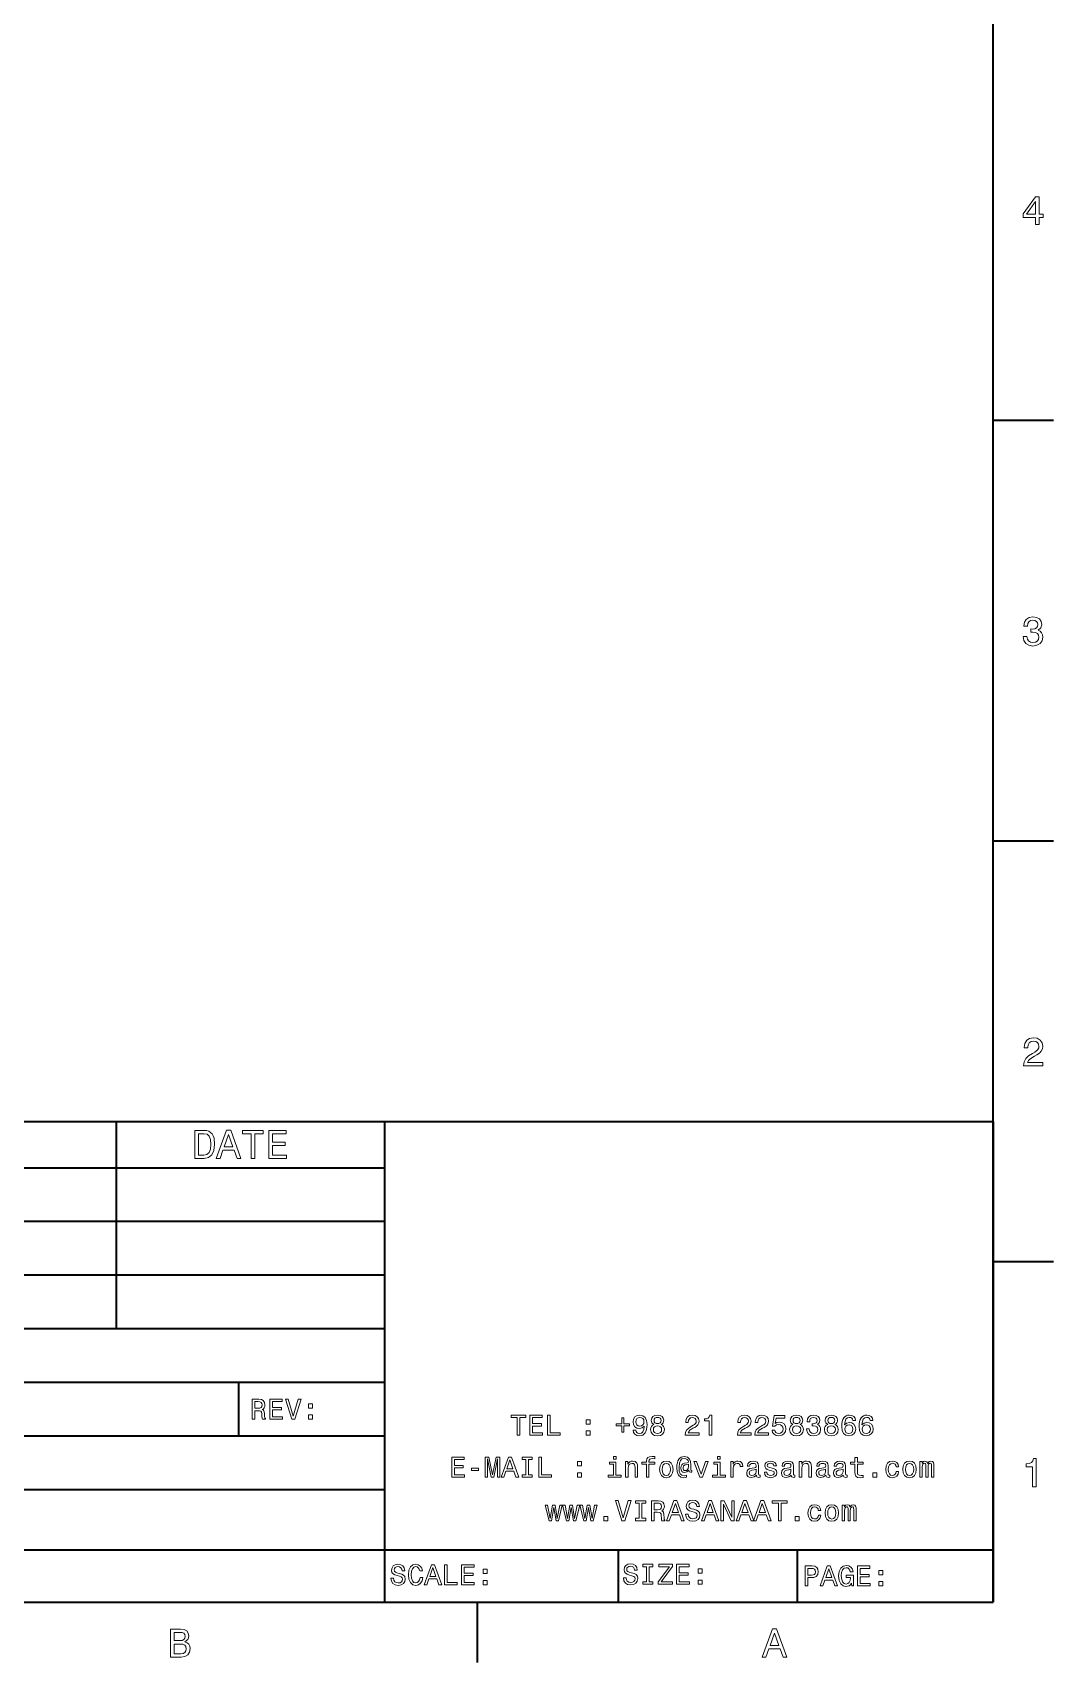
# Model space of a CAD drawing. Extents: x 0 to 297, y 0 to 210.
# Drawn here: x 232.1 to 295.8, y 1.2 to 102.9 of the extents above; entities that cross this region are included whole.
import ezdxf

# ---------------------------------------------------------------- set-up
doc = ezdxf.new("R2010")
doc.units = 0

msp = doc.modelspace()

# ---------------------------------------------------------------- linework, layer by layer
at = {"color": 7, "lineweight": 35}
for p, q in [((292, 5), (292, 205)), ((197, 35), (292, 35)), ((254.01178, 35), (254.01178, 5)), ((292, 35), (292, 5)), ((197, 32.111435), (254.01178, 32.111435)), ((197, 28.766729), (254.01178, 28.766729)), ((197, 25.422024), (254.01178, 25.422024)), ((197, 22.077318), (254.01178, 22.077318)), ((197, 18.732613), (254.01178, 18.732613)), ((197, 15.387907), (254.01178, 15.387907)), ((197, 12.043201), (254.01178, 12.043201)), ((196.982285, 8.26991), (292.037994, 8.26991)), ((5, 5), (292, 5)), ((197, 5), (292, 5))]:
    msp.add_line(p, q, dxfattribs=at)
at = {"color": 7, "lineweight": 35, "ltscale": 0.09375}
for p, q in [((292, 78.75), (295.75, 78.75)), ((292, 52.5), (295.75, 52.5)), ((292, 26.25), (295.75, 26.25)), ((259.799988, 5), (259.799988, 1.25))]:
    msp.add_line(p, q, dxfattribs=at)
at = {"color": 7, "lineweight": 35, "ltscale": 0.323067}
msp.add_line((237.276123, 35), (237.276123, 22.077318), dxfattribs=at)
at = {"color": 7, "lineweight": 35, "ltscale": 0.083618}
msp.add_line((244.90126, 18.732613), (244.90126, 15.387907), dxfattribs=at)
at = {"color": 7, "lineweight": 35, "ltscale": 0.081551}
msp.add_line((268.598328, 8.271406), (268.598328, 5.009371), dxfattribs=at)
at = {"color": 7, "lineweight": 35, "ltscale": 0.081034}
msp.add_line((279.762329, 8.241348), (279.762329, 5), dxfattribs=at)
at = {"color": 7, "lineweight": 13}
for points in [[(294.638702, 90.958397), (294.865631, 90.958397), (294.865631, 91.392113), (295.115265, 91.392113), (295.115265, 91.593842), (294.865631, 91.593842), (294.865631, 92.67057), (294.636169, 92.67057), (293.869598, 91.614014), (293.869598, 91.392113), (294.638702, 91.392113)], [(294.081421, 91.593842), (294.638702, 92.378067), (294.638702, 91.593842)], [(293.864563, 65.25811), (293.864563, 65.240456), (293.904907, 64.998383), (294.023407, 64.816826), (294.210022, 64.700829), (294.457123, 64.657967), (294.719391, 64.700829), (294.916077, 64.811783), (295.042145, 64.988297), (295.087524, 65.21524), (295.067352, 65.364014), (295.011902, 65.485054), (294.921112, 65.578354), (294.800079, 65.646439), (294.963989, 65.782608), (295.021973, 65.999466), (294.984161, 66.196152), (294.875732, 66.344925), (294.699219, 66.438225), (294.457123, 66.471008), (294.230194, 66.430656), (294.056213, 66.31971), (293.942719, 66.143196), (293.904907, 65.908684), (293.904907, 65.891037), (294.129333, 65.891037), (294.149506, 66.052414), (294.215057, 66.168411), (294.320953, 66.239014), (294.469757, 66.264236), (294.600861, 66.244057), (294.696686, 66.191109), (294.7547, 66.10537), (294.777374, 65.98938), (294.7547, 65.865814), (294.694153, 65.782608), (294.588257, 65.73217), (294.444519, 65.717041), (294.346191, 65.719566), (294.346191, 65.520355), (294.469757, 65.525398), (294.628601, 65.502708), (294.747131, 65.442184), (294.817719, 65.343842), (294.842957, 65.21524), (294.815216, 65.068985), (294.742065, 64.960556), (294.626099, 64.892471), (294.47226, 64.869781), (294.313416, 64.894997), (294.197418, 64.970642), (294.124268, 65.091682), (294.096558, 65.25811)], [(293.884735, 38.458393), (295.087524, 38.458393), (295.087524, 38.675251), (294.136902, 38.675251), (294.18985, 38.793766), (294.280609, 38.892109), (294.560516, 39.071144), (294.70929, 39.146793), (294.875732, 39.255222), (294.994232, 39.381302), (295.062317, 39.530079), (295.087524, 39.699028), (295.044678, 39.910843), (294.926147, 40.077271), (294.744598, 40.183178), (294.510101, 40.221001), (294.268005, 40.178135), (294.083923, 40.059616), (293.965424, 39.870499), (293.925079, 39.620857), (293.925079, 39.585556), (294.154541, 39.585556), (294.154541, 39.605728), (294.177246, 39.777199), (294.245331, 39.903278), (294.35376, 39.983971), (294.497467, 40.011707), (294.643738, 39.986492), (294.752167, 39.92345), (294.822784, 39.825108), (294.847992, 39.70155), (294.830322, 39.585556), (294.78241, 39.487213), (294.701721, 39.401478), (294.59079, 39.325829), (294.442017, 39.245136), (294.194885, 39.088795), (294.020905, 38.922371), (293.917511, 38.720642), (293.884735, 38.465958)], [(242.766449, 34.441093), (242.18396, 34.441093), (242.18396, 32.691093), (242.766449, 32.691093), (243.041306, 32.746571), (243.24556, 32.915516), (243.371643, 33.190372), (243.417023, 33.566093), (243.376678, 33.949379), (243.326248, 34.100677), (243.255646, 34.221714), (243.051392, 34.385616), (242.91774, 34.425964)], [(242.748795, 34.2318), (242.940445, 34.193974), (243.071564, 34.07798), (243.149734, 33.871208), (243.174942, 33.566093), (243.147217, 33.271065), (243.069046, 33.064293), (242.935394, 32.940735), (242.748795, 32.900387), (242.418472, 32.900387), (242.418472, 34.2318)], [(243.520416, 32.691093), (243.752396, 32.691093), (243.936478, 33.205502), (244.634964, 33.205502), (244.819046, 32.691093), (245.056076, 32.691093), (244.415588, 34.443615), (244.158386, 34.443615)], [(244.017166, 33.419838), (244.286987, 34.191452), (244.556793, 33.419838)], [(245.688995, 32.691093), (245.92099, 32.691093), (245.92099, 34.229279), (246.450531, 34.229279), (246.450531, 34.441093), (245.156937, 34.441093), (245.156937, 34.229279), (245.688995, 34.229279)], [(246.793472, 32.691093), (247.902969, 32.691093), (247.902969, 32.902908), (247.025452, 32.902908), (247.025452, 33.495487), (247.807159, 33.495487), (247.807159, 33.704781), (247.025452, 33.704781), (247.025452, 34.229279), (247.882797, 34.229279), (247.882797, 34.441093), (246.793472, 34.441093)], [(245.751724, 16.422014), (245.919235, 16.422014), (245.919235, 16.949753), (246.090347, 16.949753), (246.216431, 16.944349), (246.29567, 16.919132), (246.338898, 16.859694), (246.356918, 16.753426), (246.365921, 16.591322), (246.376724, 16.485054), (246.398346, 16.422014), (246.587463, 16.422014), (246.587463, 16.456236), (246.546036, 16.506668), (246.531631, 16.600328), (246.519012, 16.802057), (246.488403, 16.951553), (246.446976, 16.998383), (246.382126, 17.032604), (246.454178, 17.077633), (246.504608, 17.140675), (246.537033, 17.219925), (246.547836, 17.315386), (246.522614, 17.466682), (246.450577, 17.580154), (246.331696, 17.6486), (246.169601, 17.672014), (245.751724, 17.672014)], [(246.122757, 17.518917), (246.232635, 17.50811), (246.310089, 17.473888), (246.358719, 17.410847), (246.374924, 17.311783), (246.356918, 17.207317), (246.308289, 17.144276), (246.225433, 17.111856), (246.111954, 17.10285), (245.919235, 17.10285), (245.919235, 17.518917)], [(246.859436, 16.422014), (247.651947, 16.422014), (247.651947, 16.573311), (247.025146, 16.573311), (247.025146, 16.996582), (247.583496, 16.996582), (247.583496, 17.146078), (247.025146, 17.146078), (247.025146, 17.520718), (247.637527, 17.520718), (247.637527, 17.672014), (246.859436, 17.672014)], [(248.635376, 17.673815), (248.321976, 16.609335), (247.999573, 17.673815), (247.828461, 17.673815), (248.231918, 16.422014), (248.412033, 16.422014), (248.806488, 17.673815)], [(249.281982, 17.120861), (249.530548, 17.120861), (249.530548, 17.389233), (249.281982, 17.389233)], [(249.281982, 16.422014), (249.530548, 16.422014), (249.530548, 16.690386), (249.281982, 16.690386)], [(262.291748, 15.420519), (262.457458, 15.420519), (262.457458, 16.519222), (262.835693, 16.519222), (262.835693, 16.670519), (261.911713, 16.670519), (261.911713, 16.519222), (262.291748, 16.519222)], [(263.080658, 15.420519), (263.873169, 15.420519), (263.873169, 15.571815), (263.246368, 15.571815), (263.246368, 15.995087), (263.804718, 15.995087), (263.804718, 16.144583), (263.246368, 16.144583), (263.246368, 16.519222), (263.858765, 16.519222), (263.858765, 16.670519), (263.080658, 16.670519)], [(264.177551, 15.420519), (264.980865, 15.420519), (264.980865, 15.571815), (264.343262, 15.571815), (264.343262, 16.670519), (264.177551, 16.670519)], [(266.587494, 16.119366), (266.83606, 16.119366), (266.83606, 16.387737), (266.587494, 16.387737)], [(268.817322, 16.515619), (268.817322, 16.124769), (268.460693, 16.124769), (268.460693, 16.00049), (268.817322, 16.00049), (268.817322, 15.60964), (268.94342, 15.60964), (268.94342, 16.00049), (269.298248, 16.00049), (269.298248, 16.124769), (268.94342, 16.124769), (268.94342, 16.515619)], [(269.532379, 15.730317), (269.559418, 15.588026), (269.636841, 15.478156), (269.759338, 15.409712), (269.921448, 15.384496), (270.02771, 15.397104), (270.123169, 15.429524), (270.204224, 15.48536), (270.272675, 15.564611), (270.326691, 15.663674), (270.366333, 15.786153), (270.38974, 15.926642), (270.398743, 16.088747), (270.368134, 16.342709), (270.279877, 16.528229), (270.139374, 16.6399), (269.946655, 16.679525), (269.770142, 16.647104), (269.636841, 16.560648), (269.550385, 16.427362), (269.521576, 16.259855), (269.550385, 16.086945), (269.63504, 15.955462), (269.761139, 15.872608), (269.921448, 15.845591), (270.090729, 15.879813), (270.218628, 15.98428), (270.189819, 15.784351), (270.132172, 15.64206), (270.043915, 15.557406), (269.923248, 15.530389), (269.82959, 15.542997), (269.761139, 15.582623), (269.716095, 15.645663), (269.69809, 15.730317)], [(269.696289, 16.261658), (269.714294, 16.373329), (269.76474, 16.461586), (269.843994, 16.517422), (269.946655, 16.537233), (270.052917, 16.517422), (270.133972, 16.461586), (270.184418, 16.37513), (270.204224, 16.263458), (270.184418, 16.149986), (270.133972, 16.065332), (270.051117, 16.013098), (269.941254, 15.995087), (269.842194, 16.013098), (269.76474, 16.065332), (269.714294, 16.148184)], [(270.825623, 16.094151), (270.733765, 16.043718), (270.670715, 15.973473), (270.631104, 15.885217), (270.618469, 15.778948), (270.647308, 15.618646), (270.730164, 15.494366), (270.865234, 15.415115), (271.04895, 15.384496), (271.230865, 15.415115), (271.365967, 15.494366), (271.448822, 15.618646), (271.479431, 15.778948), (271.465027, 15.885217), (271.427185, 15.973473), (271.362366, 16.043718), (271.272308, 16.094151), (271.34436, 16.137377), (271.394775, 16.196815), (271.425385, 16.268862), (271.436218, 16.357119), (271.407379, 16.485001), (271.331726, 16.587666), (271.209259, 16.654308), (271.04895, 16.679525), (270.886841, 16.654308), (270.764374, 16.587666), (270.68692, 16.485001), (270.659912, 16.357119), (270.668915, 16.268862), (270.699524, 16.196815)], [(270.831024, 16.342709), (270.845428, 16.421959), (270.888641, 16.483198), (270.957092, 16.521023), (271.04895, 16.535433), (271.139008, 16.521023), (271.207458, 16.483198), (271.250671, 16.421959), (271.266907, 16.342709), (271.250671, 16.261658), (271.207458, 16.198616), (271.139008, 16.15719), (271.04895, 16.144583), (270.957092, 16.158991), (270.888641, 16.198616), (270.845428, 16.261658)], [(272.778076, 15.420519), (273.637207, 15.420519), (273.637207, 15.575418), (272.958191, 15.575418), (272.996002, 15.660072), (273.060852, 15.730317), (273.260773, 15.858199), (273.367035, 15.912233), (273.485931, 15.989683), (273.570557, 16.079741), (273.619202, 16.186008), (273.637207, 16.306686), (273.606598, 16.457983), (273.521942, 16.576859), (273.392273, 16.652508), (273.224762, 16.679525), (273.051849, 16.648905), (272.920349, 16.564251), (272.835693, 16.429165), (272.806885, 16.250851), (272.806885, 16.225634), (272.970795, 16.225634), (272.970795, 16.240044), (272.987, 16.362522), (273.035645, 16.452579), (273.113068, 16.510216), (273.215759, 16.530029), (273.320221, 16.512018), (273.397675, 16.466988), (273.44809, 16.396744), (273.466095, 16.308487), (273.453491, 16.225634), (273.419281, 16.15539), (273.361633, 16.094151), (273.282379, 16.040115), (273.176117, 15.982478), (272.999603, 15.870807), (272.875336, 15.751931), (272.801483, 15.607839), (272.778076, 15.425922)], [(274.269409, 15.420519), (274.433319, 15.420519), (274.433319, 16.679525), (274.310852, 16.679525), (274.278412, 16.569654), (274.213593, 16.495808), (274.114532, 16.452579), (273.977631, 16.438169), (273.977631, 16.310287), (274.269409, 16.310287)], [(276.030945, 15.420519), (276.890106, 15.420519), (276.890106, 15.575418), (276.21106, 15.575418), (276.248901, 15.660072), (276.313721, 15.730317), (276.513672, 15.858199), (276.619934, 15.912233), (276.7388, 15.989683), (276.823456, 16.079741), (276.87207, 16.186008), (276.890106, 16.306686), (276.859467, 16.457983), (276.774811, 16.576859), (276.645142, 16.652508), (276.477631, 16.679525), (276.304718, 16.648905), (276.173248, 16.564251), (276.088593, 16.429165), (276.059753, 16.250851), (276.059753, 16.225634), (276.223663, 16.225634), (276.223663, 16.240044), (276.239868, 16.362522), (276.288513, 16.452579), (276.365967, 16.510216), (276.468628, 16.530029), (276.57309, 16.512018), (276.650543, 16.466988), (276.700989, 16.396744), (276.718994, 16.308487), (276.70639, 16.225634), (276.67215, 16.15539), (276.614532, 16.094151), (276.535278, 16.040115), (276.429016, 15.982478), (276.252502, 15.870807), (276.128204, 15.751931), (276.054352, 15.607839), (276.030945, 15.425922)], [(277.115234, 15.420519), (277.974396, 15.420519), (277.974396, 15.575418), (277.295349, 15.575418), (277.333191, 15.660072), (277.39801, 15.730317), (277.597961, 15.858199), (277.704224, 15.912233), (277.82309, 15.989683), (277.907745, 16.079741), (277.95639, 16.186008), (277.974396, 16.306686), (277.943787, 16.457983), (277.859131, 16.576859), (277.729431, 16.652508), (277.56192, 16.679525), (277.389008, 16.648905), (277.257538, 16.564251), (277.172882, 16.429165), (277.144073, 16.250851), (277.144073, 16.225634), (277.307953, 16.225634), (277.307953, 16.240044), (277.324188, 16.362522), (277.372803, 16.452579), (277.450256, 16.510216), (277.552917, 16.530029), (277.657379, 16.512018), (277.734833, 16.466988), (277.785278, 16.396744), (277.803284, 16.308487), (277.79068, 16.225634), (277.756439, 16.15539), (277.698822, 16.094151), (277.619568, 16.040115), (277.513306, 15.982478), (277.336792, 15.870807), (277.212494, 15.751931), (277.138672, 15.607839), (277.115234, 15.425922)], [(278.192322, 15.746528), (278.231964, 15.598833), (278.320221, 15.48356), (278.44989, 15.411513), (278.615601, 15.384496), (278.797516, 15.416917), (278.939819, 15.505173), (279.029877, 15.645663), (279.064087, 15.825778), (279.033478, 15.993285), (278.947021, 16.124769), (278.81192, 16.209423), (278.637207, 16.240044), (278.502136, 16.21843), (278.397675, 16.158991), (278.44809, 16.495808), (278.995636, 16.495808), (278.995636, 16.643501), (278.327423, 16.643501), (278.228363, 15.980678), (278.372437, 15.980678), (278.476929, 16.065332), (278.610199, 16.095951), (278.725464, 16.076138), (278.813721, 16.018501), (278.869568, 15.930245), (278.889374, 15.816772), (278.869568, 15.7033), (278.81192, 15.615044), (278.723663, 15.559208), (278.610199, 15.539395), (278.51474, 15.552003), (278.440887, 15.59343), (278.386841, 15.658271), (278.359833, 15.746528)], [(279.499969, 16.094151), (279.408112, 16.043718), (279.345062, 15.973473), (279.30545, 15.885217), (279.292847, 15.778948), (279.321655, 15.618646), (279.40451, 15.494366), (279.539581, 15.415115), (279.723297, 15.384496), (279.905212, 15.415115), (280.040314, 15.494366), (280.123169, 15.618646), (280.153778, 15.778948), (280.139374, 15.885217), (280.101563, 15.973473), (280.036713, 16.043718), (279.946655, 16.094151), (280.018707, 16.137377), (280.069122, 16.196815), (280.099762, 16.268862), (280.110565, 16.357119), (280.081726, 16.485001), (280.006104, 16.587666), (279.883606, 16.654308), (279.723297, 16.679525), (279.561218, 16.654308), (279.438721, 16.587666), (279.361267, 16.485001), (279.334259, 16.357119), (279.343262, 16.268862), (279.373901, 16.196815)], [(279.505371, 16.342709), (279.519775, 16.421959), (279.563019, 16.483198), (279.631439, 16.521023), (279.723297, 16.535433), (279.813354, 16.521023), (279.881805, 16.483198), (279.925049, 16.421959), (279.941254, 16.342709), (279.925049, 16.261658), (279.881805, 16.198616), (279.813354, 16.15719), (279.723297, 16.144583), (279.631439, 16.158991), (279.563019, 16.198616), (279.519775, 16.261658)], [(280.353699, 15.81317), (280.353699, 15.800562), (280.382538, 15.627651), (280.467194, 15.497969), (280.600464, 15.415115), (280.776978, 15.384496), (280.964294, 15.415115), (281.104797, 15.494366), (281.194855, 15.620447), (281.227264, 15.782551), (281.21286, 15.888819), (281.173248, 15.975274), (281.108398, 16.041916), (281.021942, 16.090548), (281.139008, 16.187809), (281.18045, 16.342709), (281.153412, 16.483198), (281.075989, 16.589466), (280.94989, 16.656109), (280.776978, 16.679525), (280.614868, 16.650705), (280.490601, 16.571455), (280.409546, 16.445375), (280.382538, 16.277868), (280.382538, 16.265259), (280.542847, 16.265259), (280.557251, 16.380533), (280.604065, 16.463387), (280.679718, 16.513819), (280.78598, 16.53183), (280.879639, 16.517422), (280.94809, 16.479597), (280.989532, 16.418358), (281.005737, 16.335505), (280.989532, 16.247248), (280.946289, 16.187809), (280.870636, 16.151787), (280.767975, 16.14098), (280.697723, 16.14278), (280.697723, 16.00049), (280.78598, 16.004093), (280.899475, 15.987882), (280.984131, 15.944654), (281.034546, 15.87441), (281.052551, 15.782551), (281.032745, 15.678083), (280.98053, 15.600635), (280.897675, 15.552003), (280.787781, 15.535792), (280.674316, 15.553804), (280.591461, 15.607839), (280.539246, 15.694294), (280.519409, 15.81317)], [(281.668549, 16.094151), (281.576691, 16.043718), (281.513641, 15.973473), (281.47403, 15.885217), (281.461426, 15.778948), (281.490234, 15.618646), (281.57309, 15.494366), (281.708191, 15.415115), (281.891907, 15.384496), (282.073822, 15.415115), (282.208893, 15.494366), (282.291748, 15.618646), (282.322388, 15.778948), (282.307953, 15.885217), (282.270142, 15.973473), (282.205292, 16.043718), (282.115234, 16.094151), (282.187286, 16.137377), (282.237732, 16.196815), (282.268341, 16.268862), (282.279144, 16.357119), (282.250336, 16.485001), (282.174683, 16.587666), (282.052185, 16.654308), (281.891907, 16.679525), (281.729797, 16.654308), (281.6073, 16.587666), (281.529877, 16.485001), (281.502838, 16.357119), (281.511841, 16.268862), (281.54248, 16.196815)], [(281.67395, 16.342709), (281.688354, 16.421959), (281.731598, 16.483198), (281.800049, 16.521023), (281.891907, 16.535433), (281.981964, 16.521023), (282.050415, 16.483198), (282.093628, 16.421959), (282.109833, 16.342709), (282.093628, 16.261658), (282.050415, 16.198616), (281.981964, 16.15719), (281.891907, 16.144583), (281.800049, 16.158991), (281.731598, 16.198616), (281.688354, 16.261658)], [(283.408478, 16.333704), (283.374237, 16.479597), (283.294983, 16.587666), (283.172516, 16.656109), (283.014008, 16.679525), (282.907745, 16.666916), (282.815887, 16.632694), (282.734833, 16.576859), (282.666382, 16.497608), (282.612366, 16.398544), (282.572723, 16.277868), (282.547516, 16.135576), (282.540314, 15.975274), (282.569122, 15.71951), (282.657379, 15.533992), (282.799683, 15.42232), (282.994202, 15.384496), (283.168915, 15.416917), (283.302185, 15.501571), (283.388641, 15.634856), (283.419281, 15.804165), (283.388641, 15.975274), (283.305786, 16.106758), (283.177917, 16.189611), (283.019409, 16.21843), (282.848297, 16.182407), (282.720428, 16.079741), (282.747437, 16.277868), (282.805084, 16.420158), (282.893341, 16.504812), (283.015808, 16.53363), (283.105865, 16.519222), (283.174316, 16.481398), (283.21936, 16.418358), (283.242767, 16.333704)], [(284.492767, 16.333704), (284.458527, 16.479597), (284.379272, 16.587666), (284.256805, 16.656109), (284.098297, 16.679525), (283.992035, 16.666916), (283.900177, 16.632694), (283.819122, 16.576859), (283.750671, 16.497608), (283.696655, 16.398544), (283.657013, 16.277868), (283.631805, 16.135576), (283.624603, 15.975274), (283.653412, 15.71951), (283.741669, 15.533992), (283.883972, 15.42232), (284.078491, 15.384496), (284.253204, 15.416917), (284.386505, 15.501571), (284.472961, 15.634856), (284.503571, 15.804165), (284.472961, 15.975274), (284.390106, 16.106758), (284.262207, 16.189611), (284.103699, 16.21843), (283.932617, 16.182407), (283.804718, 16.079741), (283.831726, 16.277868), (283.889374, 16.420158), (283.977631, 16.504812), (284.100098, 16.53363), (284.190155, 16.519222), (284.258606, 16.481398), (284.30365, 16.418358), (284.327057, 16.333704)], [(266.587494, 15.420519), (266.83606, 15.420519), (266.83606, 15.68889), (266.587494, 15.68889)], [(270.791382, 15.782551), (270.807617, 15.878012), (270.859833, 15.950058), (270.940887, 15.996888), (271.04895, 16.013098), (271.155212, 15.996888), (271.236267, 15.950058), (271.288513, 15.878012), (271.306519, 15.782551), (271.288513, 15.679885), (271.236267, 15.602435), (271.155212, 15.552003), (271.04895, 15.535792), (270.940887, 15.552003), (270.859833, 15.602435), (270.807617, 15.679885)], [(279.465759, 15.782551), (279.481964, 15.878012), (279.53418, 15.950058), (279.615234, 15.996888), (279.723297, 16.013098), (279.82959, 15.996888), (279.910645, 15.950058), (279.96286, 15.878012), (279.980865, 15.782551), (279.96286, 15.679885), (279.910645, 15.602435), (279.82959, 15.552003), (279.723297, 15.535792), (279.615234, 15.552003), (279.53418, 15.602435), (279.481964, 15.679885)], [(281.634338, 15.782551), (281.650543, 15.878012), (281.702789, 15.950058), (281.783813, 15.996888), (281.891907, 16.013098), (281.998169, 15.996888), (282.079224, 15.950058), (282.131439, 15.878012), (282.149475, 15.782551), (282.131439, 15.679885), (282.079224, 15.602435), (281.998169, 15.552003), (281.891907, 15.535792), (281.783813, 15.552003), (281.702789, 15.602435), (281.650543, 15.679885)], [(283.244568, 15.802363), (283.224762, 15.68889), (283.174316, 15.602435), (283.093262, 15.544799), (282.992401, 15.526787), (282.886139, 15.544799), (282.805084, 15.600635), (282.752838, 15.68709), (282.736633, 15.800562), (282.754639, 15.912233), (282.805084, 15.996888), (282.887939, 16.050922), (282.999603, 16.070736), (283.096863, 16.050922), (283.174316, 15.998689), (283.224762, 15.914035)], [(284.328857, 15.802363), (284.309052, 15.68889), (284.258606, 15.602435), (284.177551, 15.544799), (284.076691, 15.526787), (283.970428, 15.544799), (283.889374, 15.600635), (283.837128, 15.68709), (283.820923, 15.800562), (283.838928, 15.912233), (283.889374, 15.996888), (283.972229, 16.050922), (284.083893, 16.070736), (284.181152, 16.050922), (284.258606, 15.998689), (284.309052, 15.914035)], [(258.205414, 12.807761), (258.997925, 12.807761), (258.997925, 12.959058), (258.371124, 12.959058), (258.371124, 13.382329), (258.929474, 13.382329), (258.929474, 13.531824), (258.371124, 13.531824), (258.371124, 13.906465), (258.983521, 13.906465), (258.983521, 14.057761), (258.205414, 14.057761)], [(259.450012, 13.220225), (259.885895, 13.220225), (259.885895, 13.362516), (259.450012, 13.362516)], [(260.301941, 12.807761), (260.440643, 12.807761), (260.440643, 13.942488), (260.674774, 12.807761), (260.829681, 12.807761), (261.062042, 13.942488), (261.062042, 12.807761), (261.202515, 12.807761), (261.202515, 14.057761), (260.982788, 14.057761), (260.752228, 12.955456), (260.523499, 14.057761), (260.301941, 14.057761)], [(261.288971, 12.807761), (261.454681, 12.807761), (261.586182, 13.175197), (262.085083, 13.175197), (262.216583, 12.807761), (262.385895, 12.807761), (261.928406, 14.059563), (261.744659, 14.059563)], [(261.643799, 13.328295), (261.836548, 13.879447), (262.029266, 13.328295)], [(262.837982, 12.959058), (262.607422, 12.959058), (262.607422, 12.807761), (263.234222, 12.807761), (263.234222, 12.959058), (263.003693, 12.959058), (263.003693, 13.906465), (263.234222, 13.906465), (263.234222, 14.057761), (262.607422, 14.057761), (262.607422, 13.906465), (262.837982, 13.906465)], [(263.639496, 12.807761), (264.44281, 12.807761), (264.44281, 12.959058), (263.805206, 12.959058), (263.805206, 14.057761), (263.639496, 14.057761)], [(266.049438, 13.506608), (266.297974, 13.506608), (266.297974, 13.774981), (266.049438, 13.774981)], [(268.453979, 12.941047), (268.453979, 13.742559), (268.046906, 13.742559), (268.046906, 13.607473), (268.295471, 13.607473), (268.295471, 12.941047), (267.971252, 12.941047), (267.971252, 12.807761), (268.781769, 12.807761), (268.781769, 12.941047)], [(268.459381, 14.100988), (268.29187, 14.100988), (268.29187, 13.920874), (268.459381, 13.920874)], [(269.053741, 12.807761), (269.21225, 12.807761), (269.21225, 13.366118), (269.228455, 13.494), (269.280701, 13.58766), (269.361755, 13.645297), (269.469818, 13.666911), (269.556274, 13.648899), (269.610321, 13.600268), (269.637329, 13.519217), (269.646332, 13.411147), (269.646332, 12.807761), (269.80484, 12.807761), (269.80484, 13.443568), (269.797638, 13.57145), (269.765198, 13.677718), (269.658936, 13.774981), (269.493225, 13.809202), (269.401367, 13.796594), (269.323914, 13.762372), (269.257294, 13.704735), (269.205048, 13.627286), (269.205048, 13.774981), (269.053741, 13.774981)], [(270.357788, 13.607473), (270.357788, 12.807761), (270.516296, 12.807761), (270.516296, 13.607473), (270.876526, 13.607473), (270.876526, 13.742559), (270.516296, 13.742559), (270.516296, 13.801997), (270.5289, 13.874043), (270.570313, 13.922675), (270.640564, 13.951493), (270.741425, 13.9623), (270.876526, 13.955095), (270.876526, 14.091983), (270.705414, 14.100988), (270.550507, 14.084779), (270.442444, 14.036147), (270.377594, 13.951493), (270.357788, 13.830816), (270.357788, 13.742559), (270.06781, 13.742559), (270.06781, 13.607473)], [(271.175507, 13.29047), (271.204315, 13.070729), (271.28717, 12.908626), (271.418671, 12.807761), (271.595184, 12.77354), (271.769897, 12.807761), (271.901367, 12.906824), (271.984222, 13.068929), (272.014862, 13.29047), (271.984222, 13.510211), (271.901367, 13.674116), (271.769897, 13.773179), (271.595184, 13.809202), (271.418671, 13.773179), (271.28717, 13.672315), (271.204315, 13.510211)], [(271.337616, 13.292272), (271.353821, 13.454375), (271.404266, 13.57145), (271.485321, 13.643496), (271.595184, 13.668713), (271.703247, 13.643496), (271.784302, 13.573251), (271.834747, 13.454375), (271.852753, 13.292272), (271.834747, 13.128366), (271.784302, 13.00949), (271.703247, 12.937444), (271.595184, 12.914029), (271.485321, 12.937444), (271.404266, 13.00949), (271.353821, 13.128366)], [(273.19101, 13.126565), (273.19101, 13.231032), (273.16217, 13.225629), (273.12796, 13.238236), (273.117157, 13.276061), (273.117157, 13.57145), (273.102753, 13.780384), (273.045105, 13.935283), (272.910034, 14.050556), (272.720886, 14.091983), (272.611023, 14.081176), (272.517365, 14.048756), (272.43631, 13.99472), (272.37149, 13.919072), (272.321045, 13.823611), (272.285034, 13.706536), (272.263397, 13.566047), (272.256195, 13.407545), (272.281433, 13.128366), (272.362457, 12.93024), (272.497559, 12.811363), (272.690277, 12.77354), (272.866791, 12.802358), (272.866791, 12.921234), (272.711884, 12.892415), (272.562408, 12.923035), (272.463348, 13.022099), (272.409302, 13.189606), (272.393097, 13.432761), (272.411102, 13.670513), (272.472351, 13.839822), (272.571411, 13.942488), (272.715485, 13.976709), (272.825378, 13.956897), (272.906433, 13.910067), (272.956848, 13.839822), (272.974854, 13.75877), (272.955048, 13.719145), (272.901001, 13.701133), (272.724487, 13.674116), (272.627228, 13.63449), (272.557007, 13.573251), (272.515564, 13.488597), (272.50296, 13.376925), (272.519165, 13.256248), (272.564209, 13.16619), (272.638062, 13.110354), (272.735321, 13.092343), (272.877594, 13.130168), (272.998291, 13.249043), (272.998291, 13.238236), (273.0271, 13.142776), (273.12616, 13.113957)], [(272.982056, 13.466983), (272.96405, 13.355311), (272.919037, 13.276061), (272.850586, 13.227429), (272.769531, 13.21302), (272.713684, 13.222026), (272.674072, 13.254447), (272.648865, 13.308481), (272.641663, 13.38413), (272.672272, 13.50841), (272.776733, 13.573251), (272.982056, 13.623683)], [(273.680908, 12.807761), (273.848419, 12.807761), (274.201447, 13.774981), (274.037537, 13.774981), (273.765564, 12.995081), (273.48819, 13.774981), (273.322479, 13.774981)], [(274.959747, 12.941047), (274.959747, 13.742559), (274.552673, 13.742559), (274.552673, 13.607473), (274.801239, 13.607473), (274.801239, 12.941047), (274.47702, 12.941047), (274.47702, 12.807761), (275.287537, 12.807761), (275.287537, 12.941047)], [(274.965149, 14.100988), (274.797638, 14.100988), (274.797638, 13.920874), (274.965149, 13.920874)], [(275.618958, 12.807761), (275.777466, 12.807761), (275.777466, 13.360715), (275.793671, 13.494), (275.842285, 13.589461), (275.921539, 13.647099), (276.027832, 13.666911), (276.107056, 13.654303), (276.166504, 13.61828), (276.202515, 13.557041), (276.215149, 13.474188), (276.375427, 13.474188), (276.353821, 13.620081), (276.294373, 13.724548), (276.195313, 13.787588), (276.060242, 13.809202), (275.968384, 13.794793), (275.88913, 13.75877), (275.818878, 13.697531), (275.763062, 13.614677), (275.763062, 13.774981), (275.618958, 13.774981)], [(277.218384, 12.933842), (277.218384, 12.928438), (277.227386, 12.867199), (277.254395, 12.823972), (277.367859, 12.78975), (277.456116, 12.804159), (277.456116, 12.926638), (277.418304, 12.921234), (277.367859, 12.944649), (277.358856, 13.016695), (277.358856, 13.517415), (277.33725, 13.645297), (277.2742, 13.735354), (277.164337, 13.78939), (277.00946, 13.809202), (276.858154, 13.787588), (276.74649, 13.726349), (276.676239, 13.630888), (276.652832, 13.504807), (276.652832, 13.494), (276.795105, 13.494), (276.807709, 13.569649), (276.847351, 13.623683), (276.91217, 13.656104), (277.004028, 13.668713), (277.092285, 13.659706), (277.155334, 13.632689), (277.193176, 13.585859), (277.20578, 13.521018), (277.198578, 13.44537), (277.169739, 13.407545), (277.097717, 13.389534), (276.962616, 13.375124), (276.807709, 13.342704), (276.697845, 13.285067), (276.632996, 13.195009), (276.61319, 13.061724), (276.631195, 12.942847), (276.687042, 12.854591), (276.7771, 12.798756), (276.901367, 12.778943), (277.068878, 12.816767)], [(277.200378, 13.146378), (277.178741, 13.052718), (277.121124, 12.980672), (277.034668, 12.933842), (276.928406, 12.917631), (276.859955, 12.926638), (276.81131, 12.955456), (276.780701, 13.005888), (276.771698, 13.076133), (276.7789, 13.139174), (276.807709, 13.184202), (276.922974, 13.234634), (277.068878, 13.256248), (277.200378, 13.299476)], [(278.201813, 13.371522), (278.048706, 13.407545), (277.935242, 13.448972), (277.8974, 13.533626), (277.908234, 13.593063), (277.946045, 13.636292), (278.007294, 13.663309), (278.095551, 13.674116), (278.180206, 13.663309), (278.246826, 13.630888), (278.29007, 13.582257), (278.308075, 13.517415), (278.462982, 13.517415), (278.462982, 13.521018), (278.435944, 13.638093), (278.362122, 13.729952), (278.246826, 13.787588), (278.095551, 13.809202), (277.942444, 13.787588), (277.83078, 13.72815), (277.760529, 13.639894), (277.738922, 13.528222), (277.755127, 13.420153), (277.805542, 13.344504), (277.888397, 13.29047), (278.009094, 13.252645), (278.185608, 13.209418), (278.293671, 13.16439), (278.322479, 13.128366), (278.333282, 13.074332), (278.317078, 13.007689), (278.273865, 12.957257), (278.203613, 12.924836), (278.109955, 12.914029), (278.010895, 12.924836), (277.938843, 12.962661), (277.890198, 13.023899), (277.870392, 13.108554), (277.717285, 13.108554), (277.742523, 12.964461), (277.816345, 12.859995), (277.933441, 12.796954), (278.095551, 12.77354), (278.264862, 12.796954), (278.38913, 12.859995), (278.464783, 12.960859), (278.491791, 13.092343), (278.471985, 13.205816), (278.416138, 13.283265), (278.32428, 13.333698)], [(279.386963, 12.933842), (279.386963, 12.928438), (279.395966, 12.867199), (279.422974, 12.823972), (279.536469, 12.78975), (279.624725, 12.804159), (279.624725, 12.926638), (279.586884, 12.921234), (279.536469, 12.944649), (279.527466, 13.016695), (279.527466, 13.517415), (279.505829, 13.645297), (279.44281, 13.735354), (279.332947, 13.78939), (279.17804, 13.809202), (279.026733, 13.787588), (278.91507, 13.726349), (278.844818, 13.630888), (278.821411, 13.504807), (278.821411, 13.494), (278.963684, 13.494), (278.976318, 13.569649), (279.01593, 13.623683), (279.08078, 13.656104), (279.172638, 13.668713), (279.260895, 13.659706), (279.323914, 13.632689), (279.361755, 13.585859), (279.374359, 13.521018), (279.367157, 13.44537), (279.338348, 13.407545), (279.266296, 13.389534), (279.131195, 13.375124), (278.976318, 13.342704), (278.866425, 13.285067), (278.801575, 13.195009), (278.781769, 13.061724), (278.799805, 12.942847), (278.855621, 12.854591), (278.945679, 12.798756), (279.069946, 12.778943), (279.237457, 12.816767)], [(279.368958, 13.146378), (279.347351, 13.052718), (279.289703, 12.980672), (279.203247, 12.933842), (279.096985, 12.917631), (279.028534, 12.926638), (278.979919, 12.955456), (278.94928, 13.005888), (278.940277, 13.076133), (278.947479, 13.139174), (278.976318, 13.184202), (279.091583, 13.234634), (279.237457, 13.256248), (279.368958, 13.299476)], [(279.896698, 12.807761), (280.055206, 12.807761), (280.055206, 13.366118), (280.071411, 13.494), (280.123627, 13.58766), (280.204681, 13.645297), (280.312744, 13.666911), (280.3992, 13.648899), (280.453247, 13.600268), (280.480255, 13.519217), (280.489258, 13.411147), (280.489258, 12.807761), (280.647766, 12.807761), (280.647766, 13.443568), (280.640564, 13.57145), (280.608154, 13.677718), (280.501892, 13.774981), (280.336182, 13.809202), (280.244324, 13.796594), (280.16687, 13.762372), (280.10022, 13.704735), (280.047974, 13.627286), (280.047974, 13.774981), (279.896698, 13.774981)], [(281.555542, 12.933842), (281.555542, 12.928438), (281.564545, 12.867199), (281.591583, 12.823972), (281.705048, 12.78975), (281.793304, 12.804159), (281.793304, 12.926638), (281.755493, 12.921234), (281.705048, 12.944649), (281.696045, 13.016695), (281.696045, 13.517415), (281.674438, 13.645297), (281.611389, 13.735354), (281.501526, 13.78939), (281.346619, 13.809202), (281.195313, 13.787588), (281.083649, 13.726349), (281.013397, 13.630888), (280.98999, 13.504807), (280.98999, 13.494), (281.132294, 13.494), (281.144897, 13.569649), (281.184509, 13.623683), (281.249359, 13.656104), (281.341217, 13.668713), (281.429474, 13.659706), (281.492523, 13.632689), (281.530334, 13.585859), (281.542938, 13.521018), (281.535736, 13.44537), (281.506927, 13.407545), (281.434875, 13.389534), (281.299774, 13.375124), (281.144897, 13.342704), (281.035034, 13.285067), (280.970184, 13.195009), (280.950378, 13.061724), (280.968384, 12.942847), (281.0242, 12.854591), (281.114258, 12.798756), (281.238556, 12.778943), (281.406067, 12.816767)], [(281.537537, 13.146378), (281.51593, 13.052718), (281.458282, 12.980672), (281.371826, 12.933842), (281.265564, 12.917631), (281.197113, 12.926638), (281.148499, 12.955456), (281.117859, 13.005888), (281.108856, 13.076133), (281.116058, 13.139174), (281.144897, 13.184202), (281.260162, 13.234634), (281.406067, 13.256248), (281.537537, 13.299476)], [(282.639832, 12.933842), (282.639832, 12.928438), (282.648865, 12.867199), (282.675873, 12.823972), (282.789337, 12.78975), (282.877594, 12.804159), (282.877594, 12.926638), (282.839783, 12.921234), (282.789337, 12.944649), (282.780334, 13.016695), (282.780334, 13.517415), (282.758728, 13.645297), (282.695679, 13.735354), (282.585815, 13.78939), (282.430908, 13.809202), (282.279602, 13.787588), (282.167938, 13.726349), (282.097687, 13.630888), (282.07428, 13.504807), (282.07428, 13.494), (282.216583, 13.494), (282.229187, 13.569649), (282.268799, 13.623683), (282.333649, 13.656104), (282.425507, 13.668713), (282.513763, 13.659706), (282.576813, 13.632689), (282.614624, 13.585859), (282.627228, 13.521018), (282.620026, 13.44537), (282.591217, 13.407545), (282.519165, 13.389534), (282.384094, 13.375124), (282.229187, 13.342704), (282.119324, 13.285067), (282.054474, 13.195009), (282.034668, 13.061724), (282.052673, 12.942847), (282.108521, 12.854591), (282.198547, 12.798756), (282.322845, 12.778943), (282.490356, 12.816767)], [(282.621826, 13.146378), (282.60022, 13.052718), (282.542572, 12.980672), (282.456116, 12.933842), (282.349854, 12.917631), (282.281403, 12.926638), (282.232788, 12.955456), (282.202179, 13.005888), (282.193146, 13.076133), (282.200378, 13.139174), (282.229187, 13.184202), (282.344452, 13.234634), (282.490356, 13.256248), (282.621826, 13.299476)], [(283.362122, 13.607473), (283.362122, 13.122963), (283.372925, 12.966263), (283.42334, 12.858193), (283.5242, 12.795153), (283.695313, 12.77354), (283.882629, 12.782545), (283.882629, 12.919433), (283.745758, 12.908626), (283.62146, 12.923035), (283.55484, 12.968063), (283.526001, 13.043713), (283.520599, 13.149981), (283.520599, 13.607473), (283.882629, 13.607473), (283.882629, 13.742559), (283.520599, 13.742559), (283.520599, 14.02534), (283.362122, 14.02534), (283.362122, 13.742559), (283.088318, 13.742559), (283.088318, 13.607473)], [(285.934143, 13.454375), (286.090851, 13.454375), (286.058441, 13.598467), (285.980988, 13.71194), (285.860291, 13.782185), (285.703613, 13.809202), (285.530701, 13.773179), (285.3992, 13.672315), (285.316345, 13.50841), (285.287537, 13.288669), (285.314545, 13.070729), (285.395599, 12.908626), (285.523499, 12.807761), (285.698212, 12.77354), (285.853088, 12.800556), (285.973785, 12.876205), (286.056641, 12.995081), (286.092651, 13.153583), (285.941345, 13.153583), (285.914337, 13.052718), (285.863892, 12.97707), (285.79187, 12.93024), (285.703613, 12.915831), (285.59375, 12.939245), (285.514496, 13.011292), (285.465851, 13.128366), (285.449646, 13.294072), (285.465851, 13.456176), (285.516296, 13.573251), (285.597351, 13.645297), (285.703613, 13.670513), (285.797272, 13.654303), (285.867523, 13.612877), (285.914337, 13.544433)], [(286.355621, 13.29047), (286.38443, 13.070729), (286.467285, 12.908626), (286.598785, 12.807761), (286.775299, 12.77354), (286.950012, 12.807761), (287.081482, 12.906824), (287.164337, 13.068929), (287.194946, 13.29047), (287.164337, 13.510211), (287.081482, 13.674116), (286.950012, 13.773179), (286.775299, 13.809202), (286.598785, 13.773179), (286.467285, 13.672315), (286.38443, 13.510211)], [(286.517731, 13.292272), (286.533936, 13.454375), (286.584381, 13.57145), (286.665405, 13.643496), (286.775299, 13.668713), (286.883362, 13.643496), (286.964417, 13.573251), (287.014832, 13.454375), (287.032867, 13.292272), (287.014832, 13.128366), (286.964417, 13.00949), (286.883362, 12.937444), (286.775299, 12.914029), (286.665405, 12.937444), (286.584381, 13.00949), (286.533936, 13.128366)], [(287.423706, 12.807761), (287.569611, 12.807761), (287.569611, 13.454375), (287.578613, 13.551638), (287.605621, 13.621882), (287.647034, 13.663309), (287.70108, 13.679519), (287.744324, 13.66511), (287.773132, 13.629086), (287.787537, 13.567847), (287.792938, 13.486795), (287.792938, 12.807761), (287.92984, 12.807761), (287.92984, 13.454375), (287.938843, 13.549836), (287.965851, 13.620081), (288.009094, 13.663309), (288.06311, 13.679519), (288.106354, 13.66511), (288.135162, 13.629086), (288.153168, 13.486795), (288.153168, 12.807761), (288.299072, 12.807761), (288.299072, 13.475988), (288.29007, 13.614677), (288.26123, 13.720945), (288.203613, 13.785788), (288.109955, 13.809202), (288.000061, 13.773179), (287.915405, 13.668713), (287.848785, 13.771378), (287.737091, 13.809202), (287.63443, 13.773179), (287.564209, 13.672315), (287.564209, 13.774981), (287.423706, 13.774981)], [(294.45462, 12.208393), (294.684082, 12.208393), (294.684082, 13.971001), (294.512604, 13.971001), (294.467224, 13.817183), (294.376434, 13.713797), (294.237762, 13.653278), (294.046112, 13.633105), (294.046112, 13.45407), (294.45462, 13.45407)], [(266.049438, 12.807761), (266.297974, 12.807761), (266.297974, 13.076133), (266.049438, 13.076133)], [(284.482422, 12.807761), (284.730988, 12.807761), (284.730988, 13.076133), (284.482422, 13.076133)], [(269.225403, 11.340721), (268.912018, 10.276239), (268.5896, 11.340721), (268.418488, 11.340721), (268.82196, 10.08892), (269.002075, 10.08892), (269.396515, 11.340721)], [(269.913452, 10.240216), (269.682892, 10.240216), (269.682892, 10.08892), (270.309692, 10.08892), (270.309692, 10.240216), (270.079163, 10.240216), (270.079163, 11.187623), (270.309692, 11.187623), (270.309692, 11.33892), (269.682892, 11.33892), (269.682892, 11.187623), (269.913452, 11.187623)], [(270.678925, 10.08892), (270.846436, 10.08892), (270.846436, 10.616657), (271.017548, 10.616657), (271.143646, 10.611254), (271.2229, 10.586038), (271.266113, 10.5266), (271.284119, 10.420332), (271.293121, 10.258228), (271.303925, 10.15196), (271.325562, 10.08892), (271.514679, 10.08892), (271.514679, 10.123141), (271.473236, 10.173573), (271.458832, 10.267234), (271.446228, 10.468963), (271.415619, 10.618459), (271.374176, 10.665289), (271.309326, 10.699511), (271.381378, 10.744539), (271.431824, 10.80758), (271.464233, 10.88683), (271.475037, 10.982291), (271.449829, 11.133588), (271.377777, 11.247061), (271.258911, 11.315505), (271.096802, 11.33892), (270.678925, 11.33892)], [(271.049988, 11.185822), (271.159851, 11.175014), (271.237305, 11.140793), (271.285919, 11.077752), (271.302124, 10.978689), (271.284119, 10.874222), (271.235504, 10.811182), (271.152649, 10.778761), (271.039154, 10.769755), (270.846436, 10.769755), (270.846436, 11.185822)], [(271.61734, 10.08892), (271.783051, 10.08892), (271.91452, 10.456355), (272.413452, 10.456355), (272.544922, 10.08892), (272.714233, 10.08892), (272.256744, 11.340721), (272.073029, 11.340721)], [(272.9646, 10.501384), (272.80069, 10.501384), (272.836731, 10.310461), (272.926788, 10.169971), (273.06546, 10.085318), (273.252777, 10.054698), (273.438293, 10.083516), (273.576996, 10.162766), (273.665253, 10.287046), (273.697662, 10.450952), (273.670654, 10.598646), (273.595001, 10.694107), (273.472534, 10.757147), (273.308624, 10.803977), (273.168121, 10.8382), (273.076263, 10.877825), (273.024048, 10.935461), (273.007843, 11.025519), (273.024048, 11.106571), (273.070862, 11.16781), (273.142914, 11.209236), (273.241974, 11.223646), (273.342834, 11.205634), (273.422089, 11.157003), (273.474335, 11.075952), (273.499542, 10.966081), (273.663452, 10.966081), (273.663452, 10.969684), (273.634644, 11.138991), (273.549988, 11.265072), (273.416687, 11.344323), (273.236572, 11.371341), (273.074463, 11.344323), (272.948395, 11.268675), (272.86734, 11.1516), (272.838531, 11.000303), (272.861938, 10.865216), (272.930389, 10.773357), (273.038452, 10.712118), (273.186157, 10.665289), (273.332031, 10.623862), (273.441895, 10.584236), (273.508545, 10.5266), (273.531952, 10.43294), (273.510345, 10.337479), (273.454529, 10.265432), (273.369873, 10.220404), (273.259979, 10.205995), (273.137512, 10.225807), (273.043854, 10.283444), (272.984406, 10.377104)], [(273.785919, 10.08892), (273.95163, 10.08892), (274.08313, 10.456355), (274.582031, 10.456355), (274.713531, 10.08892), (274.882843, 10.08892), (274.425323, 11.340721), (274.241608, 11.340721)], [(275.007111, 10.08892), (275.156616, 10.08892), (275.156616, 11.113775), (275.635712, 10.08892), (275.82843, 10.08892), (275.82843, 11.33892), (275.677124, 11.33892), (275.677124, 10.314064), (275.20343, 11.33892), (275.007111, 11.33892)], [(275.954529, 10.08892), (276.120209, 10.08892), (276.251709, 10.456355), (276.75061, 10.456355), (276.882111, 10.08892), (277.051422, 10.08892), (276.593933, 11.340721), (276.410217, 11.340721)], [(277.038818, 10.08892), (277.204529, 10.08892), (277.335999, 10.456355), (277.83493, 10.456355), (277.9664, 10.08892), (278.135712, 10.08892), (277.678223, 11.340721), (277.494507, 11.340721)], [(278.587799, 10.08892), (278.75351, 10.08892), (278.75351, 11.187623), (279.131744, 11.187623), (279.131744, 11.33892), (278.207764, 11.33892), (278.207764, 11.187623), (278.587799, 11.187623)], [(264.430725, 10.08892), (264.574829, 10.910245), (264.718933, 10.08892), (264.870209, 10.08892), (265.107971, 11.056139), (264.954865, 11.056139), (264.794586, 10.234813), (264.652283, 11.056139), (264.495575, 11.056139), (264.353302, 10.234813), (264.192993, 11.056139), (264.041687, 11.056139), (264.279449, 10.08892)], [(265.515045, 10.08892), (265.659119, 10.910245), (265.803223, 10.08892), (265.954529, 10.08892), (266.192261, 11.056139), (266.039154, 11.056139), (265.878876, 10.234813), (265.736572, 11.056139), (265.579865, 11.056139), (265.437592, 10.234813), (265.277283, 11.056139), (265.125977, 11.056139), (265.363739, 10.08892)], [(266.599335, 10.08892), (266.743408, 10.910245), (266.887512, 10.08892), (267.038818, 10.08892), (267.27655, 11.056139), (267.123474, 11.056139), (266.963165, 10.234813), (266.820862, 11.056139), (266.664154, 11.056139), (266.521881, 10.234813), (266.361572, 11.056139), (266.210266, 11.056139), (266.448029, 10.08892)], [(267.70343, 10.08892), (267.951996, 10.08892), (267.951996, 10.357291), (267.70343, 10.357291)], [(271.972168, 10.609453), (272.164886, 11.160605), (272.357605, 10.609453)], [(274.140747, 10.609453), (274.333466, 11.160605), (274.526215, 10.609453)], [(276.309357, 10.609453), (276.502075, 11.160605), (276.694794, 10.609453)], [(277.393646, 10.609453), (277.586365, 11.160605), (277.779083, 10.609453)], [(279.630676, 10.08892), (279.879242, 10.08892), (279.879242, 10.357291), (279.630676, 10.357291)], [(281.082397, 10.735534), (281.239105, 10.735534), (281.206665, 10.879625), (281.129242, 10.993098), (281.008545, 11.063343), (280.851837, 11.090361), (280.678955, 11.054338), (280.547455, 10.953473), (280.4646, 10.789568), (280.435791, 10.569827), (280.462799, 10.351888), (280.543854, 10.189784), (280.671722, 10.08892), (280.846436, 10.054698), (281.001343, 10.081715), (281.122009, 10.157364), (281.204865, 10.276239), (281.240906, 10.434741), (281.0896, 10.434741), (281.062592, 10.333877), (281.012146, 10.258228), (280.940094, 10.211398), (280.851837, 10.196989), (280.741974, 10.220404), (280.66272, 10.29245), (280.614105, 10.409525), (280.5979, 10.575231), (280.614105, 10.737334), (280.66452, 10.854409), (280.745575, 10.926455), (280.851837, 10.951672), (280.945496, 10.935461), (281.015747, 10.894035), (281.062592, 10.825591)], [(281.503876, 10.571629), (281.532684, 10.351888), (281.61554, 10.189784), (281.747009, 10.08892), (281.923523, 10.054698), (282.098236, 10.08892), (282.229736, 10.187983), (282.312592, 10.350087), (282.343201, 10.571629), (282.312592, 10.791369), (282.229736, 10.955275), (282.098236, 11.054338), (281.923523, 11.090361), (281.747009, 11.054338), (281.61554, 10.953473), (281.532684, 10.791369)], [(281.665985, 10.57343), (281.68219, 10.735534), (281.732605, 10.852609), (281.81366, 10.924654), (281.923523, 10.949871), (282.031616, 10.924654), (282.112671, 10.854409), (282.163086, 10.735534), (282.181091, 10.57343), (282.163086, 10.409525), (282.112671, 10.290648), (282.031616, 10.218602), (281.923523, 10.195188), (281.81366, 10.218602), (281.732605, 10.290648), (281.68219, 10.409525)], [(282.57196, 10.08892), (282.717834, 10.08892), (282.717834, 10.735534), (282.726837, 10.832796), (282.753876, 10.903041), (282.795288, 10.944468), (282.849335, 10.960677), (282.892548, 10.946268), (282.921387, 10.910245), (282.935791, 10.849006), (282.941193, 10.767954), (282.941193, 10.08892), (283.078064, 10.08892), (283.078064, 10.735534), (283.087067, 10.830995), (283.114105, 10.901239), (283.157318, 10.944468), (283.211365, 10.960677), (283.254578, 10.946268), (283.283417, 10.910245), (283.301422, 10.767954), (283.301422, 10.08892), (283.447327, 10.08892), (283.447327, 10.757147), (283.438293, 10.895836), (283.409485, 11.002104), (283.351837, 11.066946), (283.258179, 11.090361), (283.148315, 11.054338), (283.06366, 10.949871), (282.997009, 11.052536), (282.885345, 11.090361), (282.782684, 11.054338), (282.712433, 10.953473), (282.712433, 11.056139), (282.57196, 11.056139)], [(254.578979, 6.502115), (254.41507, 6.502115), (254.451096, 6.311193), (254.541153, 6.170702), (254.67984, 6.086048), (254.867157, 6.055429), (255.052673, 6.084247), (255.19136, 6.163498), (255.279617, 6.287777), (255.312042, 6.451682), (255.285034, 6.599377), (255.209381, 6.694838), (255.086899, 6.757878), (254.922989, 6.804708), (254.782501, 6.83893), (254.690643, 6.878555), (254.638412, 6.936193), (254.622208, 7.02625), (254.638412, 7.107302), (254.685242, 7.168541), (254.757294, 7.209968), (254.856354, 7.224377), (254.957214, 7.206366), (255.036469, 7.157734), (255.088699, 7.076682), (255.113922, 6.966812), (255.277817, 6.966812), (255.277817, 6.970414), (255.249008, 7.139723), (255.164352, 7.265803), (255.031067, 7.345054), (254.850952, 7.372071), (254.688843, 7.345054), (254.562759, 7.269405), (254.48172, 7.152331), (254.452896, 7.001034), (254.476303, 6.865947), (254.544754, 6.774089), (254.652817, 6.71285), (254.800522, 6.666019), (254.946411, 6.624593), (255.056274, 6.584968), (255.122925, 6.527331), (255.146332, 6.433671), (255.124725, 6.33821), (255.068893, 6.266164), (254.984238, 6.221135), (254.874359, 6.206726), (254.751892, 6.226538), (254.658234, 6.284175), (254.598785, 6.377835)], [(256.239624, 6.554348), (256.203613, 6.403051), (256.144165, 6.294982), (256.06131, 6.228339), (255.964066, 6.206726), (255.846985, 6.239146), (255.755127, 6.336409), (255.693893, 6.49491), (255.674072, 6.714651), (255.693893, 6.93259), (255.753326, 7.092893), (255.845184, 7.190155), (255.964066, 7.224377), (256.050507, 7.206366), (256.124359, 7.155933), (256.182007, 7.074881), (256.221619, 6.96321), (256.392731, 6.96321), (256.338715, 7.134319), (256.245056, 7.264002), (256.117157, 7.345054), (255.964066, 7.373873), (255.773148, 7.328844), (255.627243, 7.202763), (255.533585, 6.99563), (255.50116, 6.714651), (255.533585, 6.433671), (255.627243, 6.226538), (255.773148, 6.098656), (255.964066, 6.055429), (256.131561, 6.089651), (256.266663, 6.185112), (256.362122, 6.341812), (256.412537, 6.554348)], [(256.484589, 6.089651), (256.650299, 6.089651), (256.781799, 6.457086), (257.280701, 6.457086), (257.412201, 6.089651), (257.581512, 6.089651), (257.123993, 7.341452), (256.940277, 7.341452)], [(256.839417, 6.610184), (257.032135, 7.161336), (257.224884, 6.610184)], [(257.750793, 6.089651), (258.554108, 6.089651), (258.554108, 6.240947), (257.916504, 6.240947), (257.916504, 7.339651), (257.750793, 7.339651)], [(258.822479, 6.089651), (259.61499, 6.089651), (259.61499, 6.240947), (258.98819, 6.240947), (258.98819, 6.664218), (259.54657, 6.664218), (259.54657, 6.813714), (258.98819, 6.813714), (258.98819, 7.188354), (259.600586, 7.188354), (259.600586, 7.339651), (258.822479, 7.339651)], [(269.08371, 6.534811), (268.9198, 6.534811), (268.955811, 6.343889), (269.045868, 6.203399), (269.18457, 6.118745), (269.371887, 6.088125), (269.557404, 6.116944), (269.696106, 6.196195), (269.784363, 6.320474), (269.816772, 6.484379), (269.789764, 6.632073), (269.714111, 6.727535), (269.591644, 6.790575), (269.427734, 6.837405), (269.287231, 6.871627), (269.195374, 6.911252), (269.143158, 6.968889), (269.126923, 7.058947), (269.143158, 7.139998), (269.189972, 7.201238), (269.262024, 7.242664), (269.361084, 7.257073), (269.461945, 7.239062), (269.541199, 7.190431), (269.593445, 7.109379), (269.618652, 6.999509), (269.782562, 6.999509), (269.782562, 7.003111), (269.753723, 7.17242), (269.669067, 7.2985), (269.535797, 7.377751), (269.355682, 7.404768), (269.193573, 7.377751), (269.067505, 7.302102), (268.98645, 7.185028), (268.957611, 7.033731), (268.981049, 6.898644), (269.0495, 6.806786), (269.157562, 6.745546), (269.305237, 6.698716), (269.451141, 6.65729), (269.561005, 6.617664), (269.627655, 6.560028), (269.651062, 6.466368), (269.629456, 6.370906), (269.573608, 6.298861), (269.488953, 6.253831), (269.379089, 6.239422), (269.256622, 6.259235), (269.162964, 6.316872), (269.103516, 6.410532)], [(270.36972, 6.273644), (270.139191, 6.273644), (270.139191, 6.122347), (270.765991, 6.122347), (270.765991, 6.273644), (270.535431, 6.273644), (270.535431, 7.22105), (270.765991, 7.22105), (270.765991, 7.372347), (270.139191, 7.372347), (270.139191, 7.22105), (270.36972, 7.22105)], [(271.088379, 6.122347), (271.985352, 6.122347), (271.985352, 6.273644), (271.28653, 6.273644), (271.985352, 7.230056), (271.985352, 7.372347), (271.137024, 7.372347), (271.137024, 7.22105), (271.798035, 7.22105), (271.088379, 6.266439)], [(272.24292, 6.122347), (273.035431, 6.122347), (273.035431, 6.273644), (272.40863, 6.273644), (272.40863, 6.696915), (272.96698, 6.696915), (272.96698, 6.846411), (272.40863, 6.846411), (272.40863, 7.22105), (273.021027, 7.22105), (273.021027, 7.372347), (272.24292, 7.372347)], [(280.271423, 6.019346), (280.437134, 6.019346), (280.437134, 6.547083), (280.62085, 6.547083), (280.806366, 6.556089), (280.954041, 6.61913), (281.04953, 6.741608), (281.08194, 6.909115), (281.056732, 7.064014), (280.98468, 7.177487), (280.865784, 7.245931), (280.703705, 7.269346), (280.271423, 7.269346)], [(281.188202, 6.019346), (281.353912, 6.019346), (281.485382, 6.386781), (281.984314, 6.386781), (282.115784, 6.019346), (282.285095, 6.019346), (281.827606, 7.271147), (281.64389, 7.271147)], [(283.149658, 6.186853), (283.180267, 6.019346), (283.270325, 6.019346), (283.270325, 6.694778), (282.814636, 6.694778), (282.814636, 6.54168), (283.095612, 6.54168), (283.095612, 6.530873), (283.074005, 6.365167), (283.016388, 6.242689), (282.928131, 6.165239), (282.818237, 6.140023), (282.69577, 6.172444), (282.600311, 6.269706), (282.539063, 6.430008), (282.517456, 6.649749), (282.537262, 6.867689), (282.598511, 7.027991), (282.69577, 7.125254), (282.82724, 7.159475), (282.917297, 7.141464), (282.99115, 7.091032), (283.045197, 7.006377), (283.075806, 6.892905), (283.25412, 6.892905), (283.207306, 7.065815), (283.119049, 7.195498), (282.994751, 7.274749), (282.838074, 7.303568), (282.632721, 7.258539), (282.477844, 7.127055), (282.378754, 6.919922), (282.344543, 6.644346), (282.378754, 6.366968), (282.477844, 6.159836), (282.623718, 6.028351), (282.807434, 5.985124), (282.910095, 5.999533), (283.001953, 6.035556), (283.081207, 6.098597)], [(283.526093, 6.019346), (284.318604, 6.019346), (284.318604, 6.170642), (283.691803, 6.170642), (283.691803, 6.593914), (284.250153, 6.593914), (284.250153, 6.743409), (283.691803, 6.743409), (283.691803, 7.118049), (284.304199, 7.118049), (284.304199, 7.269346), (283.526093, 7.269346)], [(260.160736, 6.788498), (260.409302, 6.788498), (260.409302, 7.05687), (260.160736, 7.05687)], [(260.160736, 6.089651), (260.409302, 6.089651), (260.409302, 6.358022), (260.160736, 6.358022)], [(273.581177, 6.821195), (273.829742, 6.821195), (273.829742, 7.089566), (273.581177, 7.089566)], [(273.581177, 6.122347), (273.829742, 6.122347), (273.829742, 6.390719), (273.581177, 6.390719)], [(280.658661, 7.116248), (280.766724, 7.105441), (280.845978, 7.071219), (280.892822, 7.008179), (280.909027, 6.909115), (280.891022, 6.804648), (280.842377, 6.741608), (280.759521, 6.709188), (280.646057, 6.700181), (280.437134, 6.700181), (280.437134, 7.116248)], [(281.54303, 6.539879), (281.735748, 7.091032), (281.928467, 6.539879)], [(284.864349, 6.718193), (285.112915, 6.718193), (285.112915, 6.986565), (284.864349, 6.986565)], [(284.864349, 6.019346), (285.112915, 6.019346), (285.112915, 6.287717), (284.864349, 6.287717)], [(241.565201, 2.528999), (241.741714, 2.675252), (241.787109, 2.773595), (241.802231, 2.894633), (241.769455, 3.083754), (241.671112, 3.219921), (241.512253, 3.303134), (241.290344, 3.333393), (240.667511, 3.333393), (240.667511, 1.583393), (241.325653, 1.583393), (241.560165, 1.618696), (241.734146, 1.722082), (241.842575, 1.885987), (241.880402, 2.107889), (241.857712, 2.256664), (241.797195, 2.380223), (241.698853, 2.471001)], [(241.242432, 2.607169), (240.899506, 2.607169), (240.899506, 3.124099), (241.262604, 3.124099), (241.398773, 3.10897), (241.494598, 3.063581), (241.552597, 2.985411), (241.572769, 2.869416), (241.550079, 2.753422), (241.489563, 2.67273), (241.386169, 2.622298)], [(277.583435, 1.583393), (277.81543, 1.583393), (277.999512, 2.097803), (278.697998, 2.097803), (278.88208, 1.583393), (279.11911, 1.583393), (278.478607, 3.335915), (278.221405, 3.335915)], [(278.0802, 2.31214), (278.350006, 3.083754), (278.619812, 2.31214)], [(241.297913, 1.792687), (240.899506, 1.792687), (240.899506, 2.395353), (241.275223, 2.395353), (241.434082, 2.377702), (241.547546, 2.324748), (241.615631, 2.23397), (241.638336, 2.102846), (241.615631, 1.964157), (241.552597, 1.868336), (241.446686, 1.810339)]]:
    msp.add_lwpolyline(points, close=True, dxfattribs=at)

doc.saveas('drawing.dxf')
